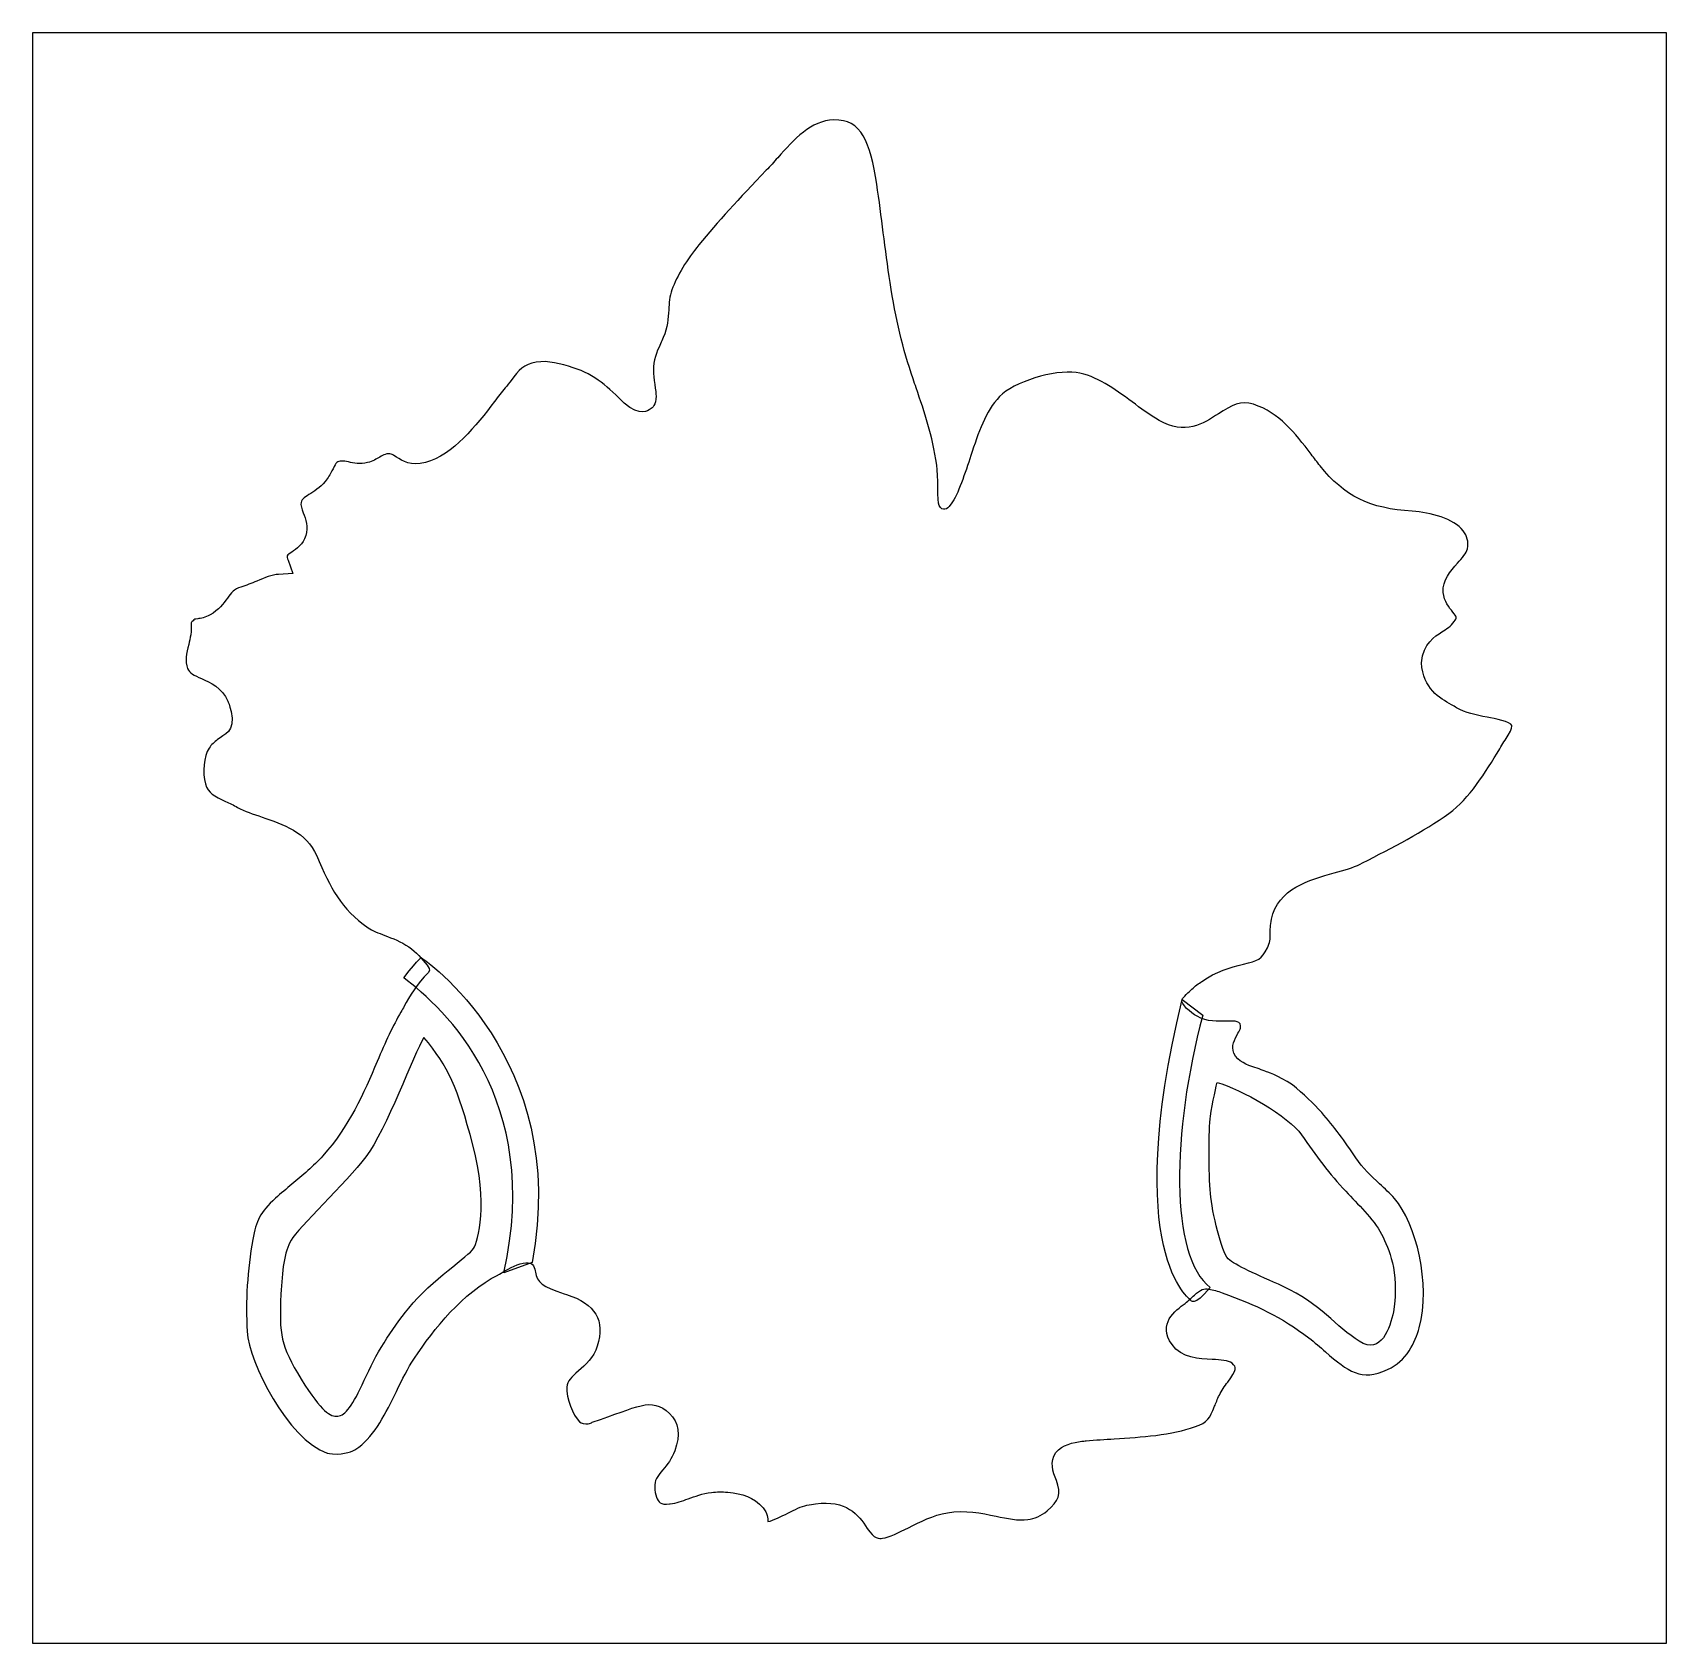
# Model space of a CAD drawing. Extents: x -7 to 109, y -7 to 106.
import ezdxf

# ---------------------------------------------------------------- set-up
doc = ezdxf.new("R2010")
doc.units = 0
for name, color, linetype in [('board_outline_and_fill_black', 7, 'CONTINUOUS'), ('ground_mask', 7, 'CONTINUOUS'), ('white', 7, 'CONTINUOUS')]:
    doc.layers.add(name, color=color, linetype=linetype)

msp = doc.modelspace()

# ---------------------------------------------------------------- linework, layer by layer
at = {"layer": 'board_outline_and_fill_black', "color": 7}
msp.add_lwpolyline([(58.216896, 72.931555)], close=True, dxfattribs=at)
for points in [[(11.490607, 68.945142), (11.814818, 68.006048), (10.822325, 67.954753)], [(87.032929, 47.527362), (87.194705, 47.60996)], [(80.387859, 32.90755), (80.263721, 32.947767)], [(30.943516, 17.23791), (31.113815, 17.184116)], [(38.372615, 2.419434), (38.404812, 2.423643)], [(45.306282, 1.186644), (45.306282, 1.183224)], [(53.376174, 0.0062), (53.378699, 0.006989)]]:
    msp.add_lwpolyline(points, dxfattribs=at)
for points in [[(49.948464, 99.993102), (48.335301, 99.949699), (47.148018, 98.617343), (45.997826, 97.328391)], [(52.969478, 95.463357), (52.514004, 98.442414), (51.897938, 100.045713), (49.948464, 99.993102)], [(45.997826, 97.328391), (45.720175, 97.016675), (45.458965, 96.723373), (45.188154, 96.444538)], [(45.188154, 96.444538), (43.23184, 94.424303), (41.766775, 92.801276), (40.436787, 91.182195)], [(53.433895, 92.031851), (53.290532, 93.160341), (53.143092, 94.326974), (52.969478, 95.463357)], [(40.436787, 91.182195), (39.605808, 90.170762), (38.896621, 88.985715), (38.53966, 88.01374)], [(53.910808, 88.517483), (53.73088, 89.694639), (53.58002, 90.882316), (53.433895, 92.031851)], [(38.53966, 88.01374), (38.370123, 87.552085), (38.341188, 87.090429), (38.310279, 86.601154)], [(55.531599, 81.726811), (54.800448, 83.869365), (54.300781, 85.963254), (53.910808, 88.517483)], [(38.310279, 86.601154), (38.273058, 86.013234), (38.230969, 85.345083), (37.929118, 84.646682)], [(37.734854, 84.213962), (37.439842, 83.566856), (37.226244, 83.098624), (37.231111, 82.304209)], [(37.929118, 84.646682), (37.863749, 84.496742), (37.798907, 84.353379), (37.734854, 84.213962)], [(28.976294, 82.910542), (28.080605, 82.761918), (27.769018, 82.358134), (27.203985, 81.624221)], [(31.585238, 82.519911), (30.679157, 82.7948), (29.832263, 83.05259), (28.976294, 82.910542)], [(35.169314, 80.031444), (34.106717, 81.073128), (33.103439, 82.05694), (31.585238, 82.519911)], [(37.231111, 82.304209), (37.234107, 81.858744), (37.424732, 80.768015), (37.422005, 80.516011)], [(67.020239, 82.175313), (65.474549, 82.408114), (62.601106, 81.508478), (61.626632, 80.487838)], [(70.966668, 80.111675), (69.688501, 81.059975), (68.480437, 81.955665), (67.020239, 82.175313)], [(26.784286, 81.092857), (26.554115, 80.814022), (26.300535, 80.483893), (26.03117, 80.134034)], [(27.203985, 81.624221), (27.073117, 81.454552), (26.938697, 81.279623), (26.784286, 81.092857)], [(55.745197, 81.103379), (55.674173, 81.308559), (55.603281, 81.515054), (55.531599, 81.726811)], [(57.195903, 75.651033), (56.88079, 77.802083), (56.354292, 79.331727), (55.745197, 81.103379)], [(26.03117, 80.134034), (24.743928, 78.461027), (23.142076, 76.378975), (21.164981, 75.834459)], [(37.008593, 79.606511), (36.859765, 79.507288), (36.347136, 79.027732), (35.169314, 80.031444)], [(37.422005, 80.516011), (37.422005, 79.887634), (37.157421, 79.705734), (37.008593, 79.606511)], [(61.626632, 80.487838), (60.628089, 79.442209), (60.129212, 77.927033), (59.600742, 76.322419)], [(72.864453, 78.805625), (72.204325, 79.194941), (71.575237, 79.660542), (70.966668, 80.111675)], [(79.526099, 79.944637), (78.617782, 80.245831), (77.992772, 79.885451), (77.049469, 79.271226)], [(83.578669, 76.422379), (82.429923, 77.923087), (81.344573, 79.340934), (79.526099, 79.944637)], [(77.049469, 79.271226), (75.996474, 78.584661), (74.686478, 77.732375), (72.864453, 78.805625)], [(17.947731, 76.221144), (17.727688, 76.090934), (17.454115, 75.930472), (17.085974, 75.834459)], [(18.331654, 76.411857), (18.215912, 76.378975), (18.097407, 76.309266), (17.947731, 76.221144)], [(19.131857, 76.222459), (18.810408, 76.434216), (18.690325, 76.514447), (18.331654, 76.411857)], [(21.164981, 75.834459), (20.145657, 75.552994), (19.535115, 75.955462), (19.131857, 76.222459)], [(59.600742, 76.322419), (59.207217, 75.128166), (58.706469, 73.567047), (58.216896, 72.931555)], [(84.212623, 75.605604), (83.998236, 75.875232), (83.788189, 76.148805), (83.578669, 76.422379)], [(14.659062, 75.40437), (14.556735, 75.203135), (14.429023, 74.953236), (14.24423, 74.680978)], [(15.283677, 75.943625), (14.913301, 75.904167), (14.894361, 75.86734), (14.659062, 75.40437)], [(15.751778, 75.877862), (15.5658, 75.91995), (15.404813, 75.956778), (15.283677, 75.943625)], [(17.085974, 75.834459), (16.549086, 75.695041), (16.10716, 75.796316), (15.751778, 75.877862)], [(57.377757, 72.800884), (57.221228, 73.077443), (57.314846, 74.905098), (57.195903, 75.651033)], [(90.702496, 72.404268), (87.726069, 72.579197), (85.905753, 73.476203), (84.212623, 75.605604)], [(14.24423, 74.680978), (13.903841, 74.179865), (13.449683, 73.894454), (13.084962, 73.6656)], [(12.408788, 73.0277), (12.354468, 72.854086), (12.456401, 72.577882), (12.564252, 72.285895)], [(13.084962, 73.6656), (12.694462, 73.419646), (12.487441, 73.280229), (12.408788, 73.0277)], [(57.77532, 72.543633), (57.635212, 72.525719), (57.471301, 72.567018), (57.377757, 72.800884)], [(58.196247, 72.894727), (58.032568, 72.660559), (57.949686, 72.565926), (57.77532, 72.543633)], [(58.216896, 72.931555), (58.209268, 72.919717), (58.203086, 72.906565), (58.196247, 72.894727)], [(12.564252, 72.285895), (12.72787, 71.843968), (12.930945, 71.294191), (12.742732, 70.686542)], [(94.297094, 71.024563), (93.622367, 71.871589), (92.005916, 72.329298), (90.702496, 72.404268)], [(12.742732, 70.686542), (12.548732, 70.06048), (12.086682, 69.751394), (11.748792, 69.52517)], [(94.595658, 69.760601), (94.679834, 70.252507), (94.58119, 70.665498), (94.297094, 71.024563)], [(11.748792, 69.52517), (11.376311, 69.276586), (11.376311, 69.276586), (11.490607, 68.945142)], [(93.897256, 68.738646), (94.215548, 69.095081), (94.544363, 69.463353), (94.595658, 69.760601)], [(10.822325, 67.954753), (10.360538, 67.931078), (9.839828, 67.712746), (9.288604, 67.48126)], [(92.893715, 66.685267), (92.821376, 67.535186), (93.393512, 68.174401), (93.897256, 68.738646)], [(8.160639, 67.057353), (7.68399, 66.919777), (7.495908, 66.660277), (7.210892, 66.267145)], [(9.288604, 67.48126), (8.924541, 67.327505), (8.547456, 67.168888), (8.160639, 67.057353)], [(7.210892, 66.267145), (6.943106, 65.897954), (6.609556, 65.438007), (5.997173, 65.094595)], [(93.563181, 65.294514), (93.304075, 65.608466), (92.948956, 66.038029), (92.893715, 66.685267)], [(4.792792, 64.68542), (4.706116, 64.594008), (4.666922, 64.540084), (4.650481, 64.514566)], [(4.650481, 64.514566), (4.651546, 64.490489), (4.654425, 64.454723), (4.656267, 64.426313)], [(5.122658, 64.824309), (4.912743, 64.795375), (4.894987, 64.793139), (4.792792, 64.68542)], [(5.997173, 65.094595), (5.641659, 64.895202), (5.341254, 64.854823), (5.122658, 64.824309)], [(92.797701, 63.896264), (93.121254, 64.103417), (93.427709, 64.298864), (93.661825, 64.627152)], [(93.661825, 64.627152), (93.872266, 64.920981), (93.872266, 64.920981), (93.563181, 65.294514)], [(4.632199, 63.685823), (4.595898, 63.462888), (4.541052, 63.234031), (4.487915, 63.013199)], [(4.656267, 64.426313), (4.668763, 64.265457), (4.687044, 64.023185), (4.632199, 63.685823)], [(91.355048, 61.717935), (91.506303, 63.121709), (92.274229, 63.56232), (92.797701, 63.896264)], [(4.487915, 63.013199), (4.339554, 62.396606), (4.199742, 61.814082), (4.409526, 61.319282)], [(4.409526, 61.319282), (4.551705, 60.983495), (4.857371, 60.837633), (5.385578, 60.608121)], [(93.475058, 58.754792), (92.626718, 59.24683), (91.497096, 59.858819), (91.355048, 61.717935)], [(5.385578, 60.608121), (6.026898, 60.329943), (6.82539, 59.983241), (7.246272, 59.006399)], [(7.246272, 59.006401), (7.272446, 58.946425), (7.362465, 58.749552), (7.472815, 58.297498)], [(93.834124, 58.543299), (93.714435, 58.616296), (93.593432, 58.686004), (93.475058, 58.754792)], [(7.472815, 58.297498), (7.819681, 56.833533), (6.950997, 56.655116), (6.526301, 56.309203)], [(95.975362, 57.883829), (95.208567, 58.034031), (94.415467, 58.1891), (93.834124, 58.543299)], [(97.724654, 57.309851), (97.615488, 57.562643), (96.548814, 57.771506), (95.975362, 57.883829)], [(96.880259, 55.664201), (97.074917, 55.985387), (97.266945, 56.301574), (97.458972, 56.607635)], [(97.458972, 56.607635), (97.735176, 57.049956), (97.745698, 57.264343), (97.724654, 57.309851)], [(5.927859, 55.712471), (5.552879, 55.147436), (5.428324, 53.942792), (5.665728, 53.186914)], [(6.526301, 56.309203), (6.29863, 56.123883), (6.083848, 55.948822), (5.927859, 55.712471)], [(93.289607, 51.105783), (94.749543, 52.160882), (95.831999, 53.942135), (96.880259, 55.664201)], [(5.665728, 53.186914), (5.869724, 52.537835), (6.272588, 52.326867), (7.091467, 51.948599)], [(7.091467, 51.948599), (7.362278, 51.823913), (7.641902, 51.69436), (7.936651, 51.528901)], [(7.936651, 51.528901), (8.420797, 51.256643), (9.020817, 51.054093), (9.656613, 50.840495)], [(9.656613, 50.840495), (11.123782, 50.346485), (12.786399, 49.786185), (13.507028, 48.121332)], [(87.194705, 47.60996), (89.301747, 48.685709), (91.479813, 49.797891), (93.289607, 51.105783)], [(13.507028, 48.121332), (14.497943, 45.832785), (15.203052, 44.362985), (17.126616, 43.041283)], [(85.215243, 46.909191), (85.905753, 47.102797), (86.558121, 47.285487), (87.032929, 47.527362)], [(80.785063, 43.64012), (81.243298, 45.797668), (83.445565, 46.413734), (85.215243, 46.909191)], [(17.126616, 43.041283), (17.428993, 42.833867), (17.851191, 42.673274), (18.298378, 42.50308)], [(80.499783, 41.614098), (80.692074, 41.996574), (80.692732, 42.241212), (80.694836, 42.611194)], [(80.694836, 42.611194), (80.695494, 42.885557), (80.696809, 43.226603), (80.785063, 43.64012)], [(18.298378, 42.50308), (18.841054, 42.296979), (19.456068, 42.063389), (19.995718, 41.686568)], [(19.995718, 41.686568), (20.516297, 41.322637), (20.910085, 40.852695), (21.290325, 40.397222)], [(78.803233, 40.473638), (79.838867, 40.729324), (80.084951, 40.790615), (80.499783, 41.614098)], [(21.290325, 40.397222), (21.392618, 40.274917), (21.551101, 40.105006), (21.361303, 39.872802)], [(75.883494, 39.26084), (76.916365, 39.970552), (77.853618, 40.239391), (78.803233, 40.473638)], [(21.361303, 39.872802), (20.574004, 39.099582), (20.056343, 38.190746), (19.67092, 37.503656)], [(75.17418, 38.703434), (75.397379, 38.915585), (75.672658, 39.116161), (75.883494, 39.26084)], [(74.487711, 37.987315), (74.502436, 38.104957), (75.016349, 38.553231), (75.17418, 38.703434)], [(19.444433, 37.101187), (18.886185, 36.129607), (18.337092, 34.989147), (17.767322, 33.615098)], [(19.67092, 37.503656), (19.590742, 37.360293), (19.514668, 37.225216), (19.444433, 37.101187)], [(75.556032, 36.809204), (75.084771, 37.045111), (74.365054, 37.648095), (74.487711, 37.987315)], [(78.605595, 35.968356), (78.739593, 36.981367), (76.927897, 35.97954), (75.556032, 36.809204)], [(78.425352, 35.608633), (78.490694, 35.72648), (78.589023, 35.904303), (78.605595, 35.968356)], [(78.135101, 34.200782), (77.916821, 34.6894), (78.187185, 35.177229), (78.425352, 35.608633)], [(17.767322, 33.615098), (16.835805, 31.370612), (15.772656, 29.009068), (13.938661, 26.966605)], [(79.605295, 33.197504), (79.09929, 33.364936), (78.405465, 33.593659), (78.135101, 34.200782)], [(80.263721, 32.947767), (79.950977, 33.06724), (79.84758, 33.131365), (79.605295, 33.197504)], [(82.269638, 31.974972), (81.243622, 32.62643), (80.387859, 32.90755), (80.387859, 32.90755)], [(84.325385, 30.01103), (83.752301, 30.664319), (83.032119, 31.301035), (82.269638, 31.974972)], [(86.726776, 26.825346), (85.97598, 27.978169), (85.167255, 29.050498), (84.325385, 30.01103)], [(13.938661, 26.966605), (13.268038, 26.219539), (12.5024, 25.581507), (11.7617, 24.964126)], [(88.399626, 24.994377), (87.811706, 25.534027), (87.204688, 26.092879), (86.726776, 26.825346)], [(11.7617, 24.964126), (11.378013, 24.644387), (10.981069, 24.312942), (10.611429, 23.977288)], [(89.45725, 23.947037), (89.135591, 24.317677), (88.77842, 24.646491), (88.399626, 24.994377)], [(10.611429, 23.977288), (9.500458, 22.969801), (9.247297, 22.392403), (9.004237, 21.054129)], [(91.191338, 14.839144), (92.035575, 17.932498), (90.972269, 22.198666), (89.45725, 23.947037)], [(9.004237, 21.054129), (8.619761, 18.935907), (8.482291, 16.694183), (8.607293, 14.571753)], [(26.264608, 18.549849), (26.358508, 18.597142), (28.39851, 19.967162), (28.786122, 19.199029)], [(20.389524, 12.689751), (21.755175, 14.754947), (23.820153, 17.318704), (26.264608, 18.549849)], [(28.786122, 19.199029), (28.836024, 19.090729), (28.911153, 18.874367), (28.926976, 18.768267)], [(28.926976, 18.768267), (29.032299, 18.06198), (29.403458, 17.725332), (30.943516, 17.23791)], [(75.362486, 17.135189), (75.772608, 17.551569), (76.068235, 17.623264), (76.362929, 17.565625)], [(76.362929, 17.565625), (76.722356, 17.496682), (76.969844, 17.43691), (77.311305, 17.310236)], [(77.311305, 17.310236), (79.741743, 16.441904), (81.452706, 15.608175), (83.422435, 14.126538)], [(31.113815, 17.184116), (33.138154, 16.540561), (33.846815, 15.34907), (33.28036, 13.542169)], [(73.777233, 13.657254), (72.723712, 15.125871), (74.016189, 16.060229), (74.710803, 16.562526)], [(74.710803, 16.562526), (74.981167, 16.758236), (75.123499, 16.932691), (75.362486, 17.135189)], [(8.607293, 14.571753), (8.734189, 12.408681), (11.479657, 6.967462), (14.23633, 6.009692)], [(83.422435, 14.126538), (83.836741, 13.815085), (84.220428, 13.476801), (84.591646, 13.150091)], [(88.966081, 11.890469), (90.305591, 12.496934), (90.915923, 13.828895), (91.191338, 14.839144)], [(19.123563, 10.354512), (19.537711, 11.197197), (19.928974, 11.993191), (20.389524, 12.689751)], [(33.28036, 13.542169), (33.029882, 12.742888), (32.434386, 12.220599), (31.956474, 11.800111)], [(76.611875, 12.608468), (75.702296, 12.650557), (74.456853, 12.709085), (73.777233, 13.657254)], [(84.591646, 13.150091), (86.188415, 11.743687), (87.107938, 11.049757), (88.966081, 11.890469)], [(31.956474, 11.800111), (31.451258, 11.357133), (31.163532, 11.085664), (31.137017, 10.663203)], [(78.008521, 12.341077), (77.756307, 12.554806), (77.200584, 12.580979), (76.611875, 12.608468)], [(77.701697, 11.010562), (78.35417, 11.90086), (78.341859, 12.057244), (78.008521, 12.341077)], [(31.137017, 10.663203), (31.089036, 9.923765), (31.554637, 8.645467), (32.02592, 8.219587)], [(77.112199, 10.092644), (77.270977, 10.421327), (77.490046, 10.721074), (77.701697, 11.010562)], [(16.467112, 6.419657), (17.612017, 7.277599), (18.380969, 8.841835), (19.123563, 10.354512)], [(32.909142, 8.183154), (36.180006, 9.24668), (37.033063, 10.018301), (38.370089, 8.801851)], [(75.368168, 7.852367), (76.31831, 8.175526), (76.441576, 8.483559), (76.773021, 9.305594)], [(76.773021, 9.305594), (76.866614, 9.539316), (76.97315, 9.803156), (77.112199, 10.092644)], [(32.02592, 8.219587), (32.150764, 8.107264), (32.411343, 8.045973), (32.644459, 8.075566)], [(32.644459, 8.075566), (32.769303, 8.092138), (32.868579, 8.131464), (32.909142, 8.183154)], [(38.370089, 8.801851), (39.022562, 8.174868), (39.147406, 7.288648), (38.740518, 6.169495)], [(67.729155, 6.873158), (68.381627, 6.932344), (69.052093, 6.973775), (69.700462, 7.013759)], [(69.700462, 7.013759), (70.67049, 7.072288), (71.672716, 7.134236), (72.636116, 7.256292)], [(72.636116, 7.256292), (73.689479, 7.39058), (74.583433, 7.585633), (75.368168, 7.852367)], [(14.23633, 6.009692), (14.313667, 5.983518), (14.390373, 5.961422), (14.938362, 5.928343)], [(14.938362, 5.928343), (15.763975, 5.986938), (16.112624, 6.153712), (16.467112, 6.419657)], [(38.740518, 6.169495), (38.534549, 5.604461), (38.199001, 5.194495), (37.90291, 4.832668)], [(65.627163, 4.067846), (65.3931, 4.699695), (65.127628, 5.416379), (65.595597, 6.03797)], [(65.595597, 6.03797), (66.021425, 6.603004), (66.839304, 6.766359), (67.417439, 6.840013)], [(67.417439, 6.840013), (67.51482, 6.852377), (67.619146, 6.864214), (67.729155, 6.873158)], [(37.90291, 4.832668), (37.505176, 4.347601), (37.298418, 4.073238), (37.323986, 3.603955)], [(37.323986, 3.603955), (37.354606, 3.054835), (37.498547, 2.652366), (37.716038, 2.502164)], [(64.977058, 1.932263), (65.823031, 2.626192), (65.97518, 3.12507), (65.627163, 4.067846)], [(37.716038, 2.502164), (37.847511, 2.411937), (38.068317, 2.384317), (38.372615, 2.419434)], [(38.404812, 2.423643), (38.859523, 2.481514), (39.261518, 2.628955), (39.685767, 2.784681)], [(39.685767, 2.784681), (40.154683, 2.956322), (40.685468, 3.151243), (41.322158, 3.232)], [(41.322158, 3.232), (41.700163, 3.280138), (42.074695, 3.285005), (42.468325, 3.246336)], [(42.468325, 3.246336), (43.544101, 3.140327), (44.261126, 2.932121), (44.964736, 2.137574)], [(46.707189, 1.772459), (47.213195, 2.028014), (47.649755, 2.24924), (48.054117, 2.333285)], [(48.054117, 2.333285), (48.267505, 2.377477), (48.471738, 2.411937), (48.662871, 2.436006)], [(48.662871, 2.436006), (50.819314, 2.711027), (51.671916, 1.682101), (52.301188, 0.69671)], [(44.964736, 2.137574), (45.279924, 1.78206), (45.296339, 1.409185), (45.306282, 1.186644)], [(45.306282, 1.183224), (45.669293, 1.248066), (46.266367, 1.549786), (46.707189, 1.772459)], [(55.205434, 0.74498), (56.023944, 1.159812), (56.952621, 1.629754), (57.951533, 1.800606)], [(57.951533, 1.800606), (59.188611, 2.013546), (60.35798, 1.770355), (61.377567, 1.556757)], [(61.377567, 1.556757), (62.180453, 1.389193), (62.938672, 1.230705), (63.607717, 1.315539)], [(63.607717, 1.315539), (64.107094, 1.379592), (64.542076, 1.575302), (64.977058, 1.932263)], [(52.301188, 0.69671), (52.788254, -0.064692), (53.155369, -0.021289), (53.376174, 0.0062)], [(53.378699, 0.006989), (53.87413, 0.070385), (54.520606, 0.397621), (55.205434, 0.74498)]]:
    msp.add_open_spline(points, degree=3, dxfattribs=at)
at = {"layer": 'ground_mask', "color": 7}
for points in [[(74.487711, 37.987315), (75.94633, 36.872578)], [(28.688662, 19.432181), (26.697093, 18.723664)]]:
    msp.add_lwpolyline(points, dxfattribs=at)
at = {"layer": 'ground_mask', "color": 1}
for points in [[(21.064127, 35.305221)], [(76.957454, 32.131716)]]:
    msp.add_lwpolyline(points, close=True, dxfattribs=at)
at = {"layer": 'ground_mask', "color": 7}
for points in [[(19.636051, 39.510111), (20.826114, 40.977856), (20.865783, 40.938187), (20.865783, 40.938187)], [(20.865783, 40.938187), (20.865783, 40.938187), (31.394267, 33.945437), (28.688662, 19.432181)], [(26.697093, 18.723664), (29.434242, 31.020989), (22.492204, 37.367997), (19.636051, 39.510111)], [(75.10173, 16.789859), (75.10173, 16.789859), (70.183253, 20.051952), (74.487711, 37.987315)], [(75.94633, 36.872578), (73.742131, 28.670563), (73.615552, 19.827098), (76.471713, 17.684984)], [(76.471713, 17.684984), (75.281649, 16.21724), (75.10173, 16.789859), (75.10173, 16.789859)]]:
    msp.add_open_spline(points, degree=3, dxfattribs=at)
at = {"layer": 'ground_mask', "color": 1}
for points in [[(21.064127, 35.305221), (20.350089, 34.194495), (18.406318, 28.759868), (16.978242, 26.895434)], [(24.515312, 27.728483), (23.404586, 31.854035), (22.809554, 33.202773), (21.064127, 35.305221)], [(76.481426, 29.751587), (76.600433, 30.6243), (76.957454, 32.131716), (76.957454, 32.131716)], [(76.957454, 32.131716), (78.62354, 31.695357), (82.006661, 29.740112), (82.907769, 28.442519)], [(76.481426, 24.316966), (76.362422, 25.665704), (76.362419, 28.878873), (76.481426, 29.751587)], [(24.554981, 20.429425), (24.872331, 20.945119), (25.626038, 23.602927), (24.515312, 27.728483)], [(82.907769, 28.442519), (83.899491, 27.014441), (84.874776, 25.652094), (86.025172, 24.46203)], [(16.978242, 26.895434), (15.550166, 25.031003), (12.178318, 21.8575), (11.702293, 21.024457)], [(77.741202, 19.707753), (77.265177, 20.183778), (76.600433, 22.968226), (76.481426, 24.316966)], [(86.025172, 24.46203), (86.858217, 23.549646), (87.930441, 22.575183), (88.549535, 21.431593)], [(11.702293, 21.024457), (11.226267, 20.191411), (11.059991, 18.803235), (10.988255, 17.216251)], [(88.549535, 21.431593), (89.056431, 20.316054), (89.791714, 18.982922), (89.395027, 15.968092)], [(19.99307, 16.224532), (21.61949, 18.207973), (24.23763, 19.913731), (24.554981, 20.429425)], [(81.617123, 17.752363), (79.768421, 18.593037), (78.217227, 19.231728), (77.741202, 19.707753)], [(86.970417, 13.888885), (85.383665, 14.880607), (84.187323, 16.583598), (81.617123, 17.752363)], [(10.988255, 17.216251), (10.857441, 14.322315), (10.948586, 13.60639), (12.416331, 11.226264)], [(16.859235, 11.146926), (17.652611, 12.93202), (18.737173, 14.692952), (19.99307, 16.224532)], [(89.395027, 15.968092), (89.117346, 14.857369), (88.557168, 12.897166), (86.970417, 13.888885)], [(12.416331, 11.226264), (13.884076, 8.846136), (14.479108, 8.568456), (14.994803, 8.608125)], [(14.994803, 8.608125), (15.510497, 8.647791), (16.06586, 9.36183), (16.859235, 11.146926)]]:
    msp.add_open_spline(points, degree=3, dxfattribs=at)
at = {"layer": 'white', "color": 7}
msp.add_lwpolyline([(-5.610014, 106.14146), (108.60987, 106.14146), (108.60987, -7.40522), (-6.507616, -7.40522), (-6.507616, 106.14146)], close=True, dxfattribs=at)

doc.saveas('drawing.dxf')
